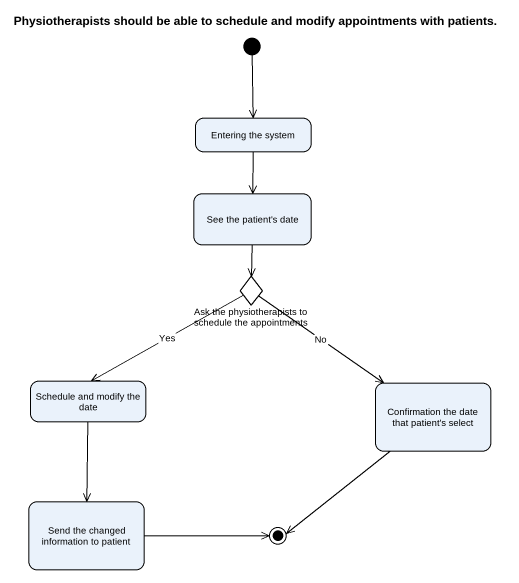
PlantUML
@startuml
title Physiotherapists should be able to schedule and modify appointments with patients.
hide empty description
state "Entering the system" as Entering_the_system
state "See the patient's date" as See_the_patient_s_date
state "Ask the physiotherapists to schedule the appointments" as Ask_the_physiotherapists_to <<choice>>
state "Schedule and modify the date" as Schedule_and_modify_the_date
state "Confirmation the date that patient's select" as Confirmation_the_date_that
state "Send the changed information to patient" as Send_the_changed
[*] --> Entering_the_system
Entering_the_system --> See_the_patient_s_date
See_the_patient_s_date --> Ask_the_physiotherapists_to
Ask_the_physiotherapists_to --> Schedule_and_modify_the_date : Yes
Ask_the_physiotherapists_to --> Confirmation_the_date_that : No
Schedule_and_modify_the_date --> Send_the_changed
Confirmation_the_date_that --> [*]
Send_the_changed -right-> [*]
@enduml
